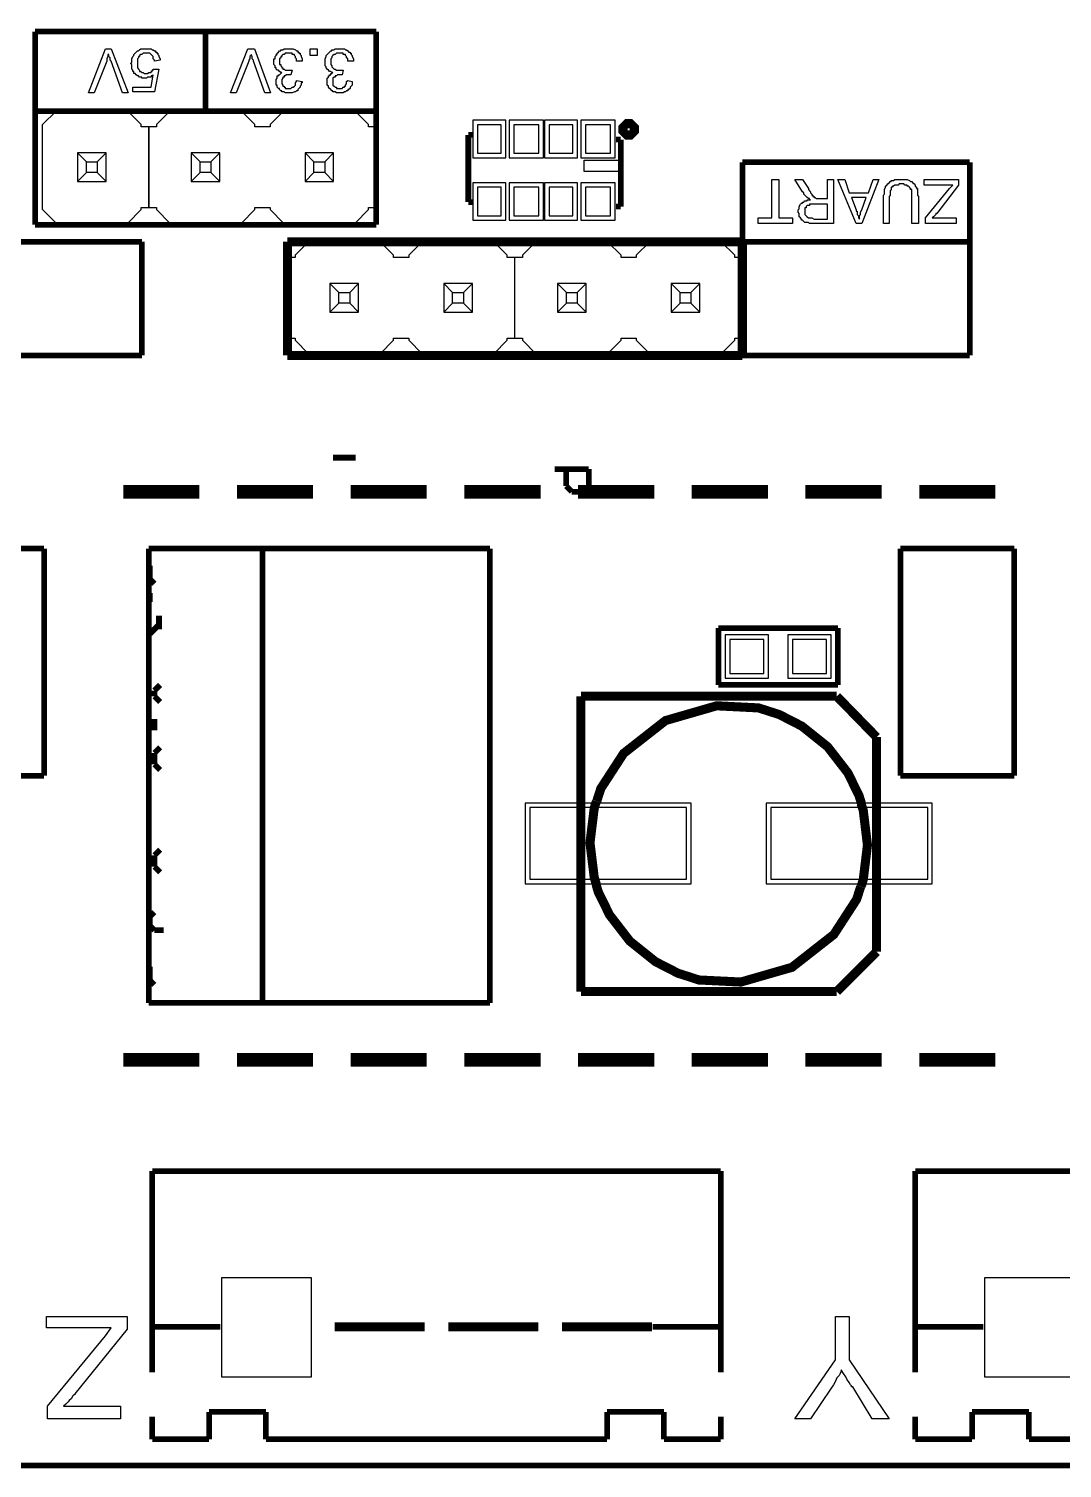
# Model space of a CAD drawing. Extents: x -110 to 1, y -84 to 0.
# Drawn here: x -66.32 to -43.24, y -83.92 to -51.76 of the extents above; entities that cross this region are included whole.
import ezdxf

# ---------------------------------------------------------------- set-up
doc = ezdxf.new("R2010")
doc.units = 0
doc.header["$MEASUREMENT"] = 0

msp = doc.modelspace()

# ---------------------------------------------------------------- linework, layer by layer
at = {"color": 7, "linetype": 'Continuous', "lineweight": 25}
for p, q in [((-65.709, -53.598), (-66.009, -53.898)), ((-64.109, -53.598), (-65.709, -53.598)), ((-63.809, -53.898), (-64.109, -53.598)), ((-63.169, -53.598), (-63.469, -53.898)), ((-61.569, -53.598), (-63.169, -53.598)), ((-61.269, -53.898), (-61.569, -53.598)), ((-60.629, -53.598), (-60.929, -53.898)), ((-59.029, -53.598), (-60.629, -53.598)), ((-58.729, -53.898), (-59.029, -53.598)), ((-63.809, -53.948), (-63.809, -53.898)), ((-63.639, -53.948), (-63.809, -53.948)), ((-63.469, -53.948), (-63.639, -53.948)), ((-63.639, -53.948), (-63.639, -55.748)), ((-63.639, -55.748), (-63.639, -53.948)), ((-63.469, -53.898), (-63.469, -53.948)), ((-61.269, -53.948), (-61.269, -53.898)), ((-60.929, -53.948), (-61.269, -53.948)), ((-60.929, -53.898), (-60.929, -53.948)), ((-58.729, -53.948), (-58.729, -53.898)), ((-58.559, -53.948), (-58.729, -53.948)), ((-58.559, -55.748), (-58.559, -53.948)), ((-65.029, -54.728), (-65.229, -54.528)), ((-64.589, -54.528), (-65.229, -54.528)), ((-65.229, -54.528), (-65.229, -55.168)), ((-64.789, -54.728), (-64.589, -54.528)), ((-64.589, -55.168), (-64.589, -54.528)), ((-62.489, -54.728), (-62.689, -54.528)), ((-62.049, -54.528), (-62.689, -54.528)), ((-62.689, -54.528), (-62.689, -55.168)), ((-62.249, -54.728), (-62.049, -54.528)), ((-62.049, -55.168), (-62.049, -54.528)), ((-59.949, -54.728), (-60.149, -54.528)), ((-59.509, -54.528), (-60.149, -54.528)), ((-60.149, -54.528), (-60.149, -55.168)), ((-59.709, -54.728), (-59.509, -54.528)), ((-59.509, -55.168), (-59.509, -54.528)), ((-65.029, -54.968), (-65.229, -55.168)), ((-65.029, -54.728), (-64.789, -54.728)), ((-65.029, -54.968), (-65.029, -54.728)), ((-64.789, -54.968), (-65.029, -54.968)), ((-64.789, -54.728), (-64.789, -54.968)), ((-64.789, -54.968), (-64.589, -55.168)), ((-62.489, -54.968), (-62.689, -55.168)), ((-62.489, -54.728), (-62.249, -54.728)), ((-62.489, -54.968), (-62.489, -54.728)), ((-62.249, -54.968), (-62.489, -54.968)), ((-62.249, -54.728), (-62.249, -54.968)), ((-62.249, -54.968), (-62.049, -55.168)), ((-59.949, -54.968), (-60.149, -55.168)), ((-59.949, -54.728), (-59.709, -54.728)), ((-59.949, -54.968), (-59.949, -54.728)), ((-59.709, -54.968), (-59.949, -54.968)), ((-59.709, -54.728), (-59.709, -54.968)), ((-59.709, -54.968), (-59.509, -55.168)), ((-65.229, -55.168), (-64.589, -55.168)), ((-62.689, -55.168), (-62.049, -55.168)), ((-60.149, -55.168), (-59.509, -55.168)), ((-66.009, -55.798), (-65.709, -56.098)), ((-64.109, -56.098), (-63.809, -55.798)), ((-63.809, -55.748), (-63.639, -55.748)), ((-63.809, -55.798), (-63.809, -55.748)), ((-63.639, -55.748), (-63.469, -55.748)), ((-63.469, -55.748), (-63.469, -55.798)), ((-63.469, -55.798), (-63.169, -56.098)), ((-61.569, -56.098), (-61.269, -55.798)), ((-61.269, -55.748), (-60.929, -55.748)), ((-61.269, -55.798), (-61.269, -55.748)), ((-60.929, -55.748), (-60.929, -55.798)), ((-60.929, -55.798), (-60.629, -56.098)), ((-59.029, -56.098), (-58.729, -55.798)), ((-58.729, -55.748), (-58.559, -55.748)), ((-58.729, -55.798), (-58.729, -55.748)), ((-65.709, -56.098), (-64.109, -56.098)), ((-63.169, -56.098), (-61.569, -56.098)), ((-60.629, -56.098), (-59.029, -56.098)), ((-60.071, -56.518), (-60.371, -56.818)), ((-58.471, -56.518), (-60.071, -56.518)), ((-58.171, -56.818), (-58.471, -56.518)), ((-57.531, -56.518), (-57.831, -56.818)), ((-55.931, -56.518), (-57.531, -56.518)), ((-55.631, -56.818), (-55.931, -56.518)), ((-54.991, -56.518), (-55.291, -56.818)), ((-53.391, -56.518), (-54.991, -56.518)), ((-53.091, -56.818), (-53.391, -56.518)), ((-52.451, -56.518), (-52.751, -56.818)), ((-50.851, -56.518), (-52.451, -56.518)), ((-50.551, -56.818), (-50.851, -56.518)), ((-60.371, -56.868), (-60.541, -56.868)), ((-60.541, -56.868), (-60.541, -58.668)), ((-60.541, -58.668), (-60.541, -56.868)), ((-60.371, -56.818), (-60.371, -56.868)), ((-58.171, -56.868), (-58.171, -56.818)), ((-57.831, -56.868), (-58.171, -56.868)), ((-57.831, -56.818), (-57.831, -56.868)), ((-55.631, -56.868), (-55.631, -56.818)), ((-55.461, -56.868), (-55.631, -56.868)), ((-55.461, -58.668), (-55.461, -56.868)), ((-55.291, -56.868), (-55.461, -56.868)), ((-55.291, -56.818), (-55.291, -56.868)), ((-53.091, -56.868), (-53.091, -56.818)), ((-52.751, -56.868), (-53.091, -56.868)), ((-52.751, -56.818), (-52.751, -56.868)), ((-50.551, -56.868), (-50.551, -56.818)), ((-50.381, -56.868), (-50.551, -56.868)), ((-50.381, -58.668), (-50.381, -56.868)), ((-59.391, -57.648), (-59.591, -57.448)), ((-58.951, -57.448), (-59.591, -57.448)), ((-59.591, -57.448), (-59.591, -58.088)), ((-59.151, -57.648), (-58.951, -57.448)), ((-58.951, -58.088), (-58.951, -57.448)), ((-56.851, -57.648), (-57.051, -57.448)), ((-56.411, -57.448), (-57.051, -57.448)), ((-57.051, -57.448), (-57.051, -58.088)), ((-56.611, -57.648), (-56.411, -57.448)), ((-56.411, -58.088), (-56.411, -57.448)), ((-54.311, -57.648), (-54.511, -57.448)), ((-53.871, -57.448), (-54.511, -57.448)), ((-54.511, -57.448), (-54.511, -58.088)), ((-54.071, -57.648), (-53.871, -57.448)), ((-53.871, -58.088), (-53.871, -57.448)), ((-51.771, -57.648), (-51.971, -57.448)), ((-51.331, -57.448), (-51.971, -57.448)), ((-51.971, -57.448), (-51.971, -58.088)), ((-51.531, -57.648), (-51.331, -57.448)), ((-51.331, -58.088), (-51.331, -57.448)), ((-59.391, -57.888), (-59.591, -58.088)), ((-59.391, -57.648), (-59.151, -57.648)), ((-59.391, -57.888), (-59.391, -57.648)), ((-59.151, -57.888), (-59.391, -57.888)), ((-59.151, -57.648), (-59.151, -57.888)), ((-59.151, -57.888), (-58.951, -58.088)), ((-56.851, -57.888), (-57.051, -58.088)), ((-56.851, -57.648), (-56.611, -57.648)), ((-56.851, -57.888), (-56.851, -57.648)), ((-56.611, -57.888), (-56.851, -57.888)), ((-56.611, -57.648), (-56.611, -57.888)), ((-56.611, -57.888), (-56.411, -58.088)), ((-54.311, -57.888), (-54.511, -58.088)), ((-54.311, -57.648), (-54.071, -57.648)), ((-54.311, -57.888), (-54.311, -57.648)), ((-54.071, -57.888), (-54.311, -57.888)), ((-54.071, -57.648), (-54.071, -57.888)), ((-54.071, -57.888), (-53.871, -58.088)), ((-51.771, -57.888), (-51.971, -58.088)), ((-51.771, -57.648), (-51.531, -57.648)), ((-51.771, -57.888), (-51.771, -57.648)), ((-51.531, -57.888), (-51.771, -57.888)), ((-51.531, -57.648), (-51.531, -57.888)), ((-51.531, -57.888), (-51.331, -58.088)), ((-59.591, -58.088), (-58.951, -58.088)), ((-57.051, -58.088), (-56.411, -58.088)), ((-54.511, -58.088), (-53.871, -58.088)), ((-51.971, -58.088), (-51.331, -58.088)), ((-60.541, -58.668), (-60.371, -58.668)), ((-60.371, -58.668), (-60.371, -58.718)), ((-60.371, -58.718), (-60.071, -59.018)), ((-58.471, -59.018), (-58.171, -58.718)), ((-58.171, -58.668), (-57.831, -58.668)), ((-58.171, -58.718), (-58.171, -58.668)), ((-57.831, -58.668), (-57.831, -58.718)), ((-57.831, -58.718), (-57.531, -59.018)), ((-55.931, -59.018), (-55.631, -58.718)), ((-55.631, -58.668), (-55.461, -58.668)), ((-55.631, -58.718), (-55.631, -58.668)), ((-55.461, -58.668), (-55.291, -58.668)), ((-55.291, -58.668), (-55.291, -58.718)), ((-55.291, -58.718), (-54.991, -59.018)), ((-53.391, -59.018), (-53.091, -58.718)), ((-53.091, -58.668), (-52.751, -58.668)), ((-53.091, -58.718), (-53.091, -58.668)), ((-52.751, -58.668), (-52.751, -58.718)), ((-52.751, -58.718), (-52.451, -59.018)), ((-50.851, -59.018), (-50.551, -58.718)), ((-50.551, -58.668), (-50.381, -58.668)), ((-50.551, -58.718), (-50.551, -58.668)), ((-60.071, -59.018), (-58.471, -59.018)), ((-57.531, -59.018), (-55.931, -59.018)), ((-54.991, -59.018), (-53.391, -59.018)), ((-52.451, -59.018), (-50.851, -59.018))]:
    msp.add_line(p, q, dxfattribs=at)
msp.add_line((-66.009, -55.798), (-66.009, -53.898))
at = {"color": 0}
for points, const_width in [([(-66.178, -51.822), (-66.178, -53.598)], 0.127), ([(-58.559, -51.822), (-66.178, -51.822)], 0.127), ([(-62.369, -51.822), (-62.369, -53.598)], 0.127), ([(-58.559, -51.822), (-58.559, -53.598)], 0.127), ([(-66.178, -53.598), (-66.178, -56.137)], 0.127), ([(-58.559, -53.598), (-66.178, -53.598)], 0.127), ([(-58.559, -53.598), (-58.559, -56.137)], 0.127), ([(-56.4, -54.131), (-56.501, -54.131)], 0.127), ([(-56.501, -54.131), (-56.501, -55.63)], 0.127), ([(-53.098, -54.233), (-53.2, -54.233)], 0.127), ([(-53.098, -54.233), (-53.098, -55.731)], 0.127), ([(-50.381, -54.741), (-50.381, -56.518)], 0.127), ([(-45.301, -54.741), (-50.381, -54.741)], 0.127), ([(-45.301, -54.741), (-45.301, -56.518)], 0.127), ([(-56.4, -55.63), (-56.501, -55.63)], 0.127), ([(-53.098, -55.731), (-53.2, -55.731)], 0.127), ([(-58.559, -56.137), (-66.178, -56.137)], 0.127), ([(-63.791, -56.518), (-68.871, -56.518)], 0.127), ([(-63.791, -56.518), (-63.791, -59.056)], 0.127), ([(-60.54, -56.518), (-60.54, -59.056)], 0.203), ([(-50.381, -56.518), (-60.54, -56.518)], 0.203), ([(-50.381, -56.518), (-50.381, -59.056)], 0.203), ([(-50.381, -56.518), (-50.381, -59.056)], 0.127), ([(-45.301, -56.518), (-50.381, -56.518)], 0.127), ([(-45.301, -56.518), (-45.301, -59.056)], 0.127), ([(-63.791, -59.056), (-68.871, -59.056)], 0.127), ([(-50.381, -59.056), (-60.54, -59.056)], 0.203), ([(-45.301, -59.056), (-50.381, -59.056)], 0.127), ([(-63.359, -61.95), (-63.359, -62.255)], 1.702), ([(-60.819, -61.95), (-60.819, -62.255)], 1.702), ([(-58.28, -61.95), (-58.28, -62.255)], 1.702), ([(-55.74, -61.95), (-55.74, -62.255)], 1.702), ([(-53.2, -61.95), (-53.2, -62.255)], 1.702), ([(-50.66, -61.95), (-50.66, -62.255)], 1.702), ([(-48.12, -61.95), (-48.12, -62.255)], 1.702), ([(-45.58, -61.95), (-45.58, -62.255)], 1.702), ([(-59.524, -61.341), (-59.016, -61.341)], 0.127), ([(-54.571, -61.595), (-53.81, -61.595)], 0.127), ([(-54.317, -61.975), (-54.317, -61.595)], 0.127), ([(-53.81, -61.595), (-53.81, -61.975)], 0.127), ([(-54.19, -62.102), (-54.317, -61.975)], 0.127), ([(-53.936, -62.102), (-54.19, -62.102)], 0.127), ([(-53.81, -61.975), (-53.936, -62.102)], 0.127), ([(-65.975, -63.371), (-68.515, -63.371)], 0.127), ([(-65.975, -63.371), (-65.975, -68.448)], 0.127), ([(-63.639, -63.371), (-63.639, -73.525)], 0.127), ([(-61.098, -63.371), (-63.639, -63.371)], 0.127), ([(-61.098, -63.371), (-61.098, -73.525)], 0.127), ([(-61.098, -63.371), (-61.098, -73.525)], 0.127), ([(-56.019, -63.371), (-61.098, -63.371)], 0.127), ([(-56.019, -63.371), (-56.019, -73.525)], 0.127), ([(-46.85, -63.371), (-46.85, -68.448)], 0.127), ([(-44.31, -63.371), (-46.85, -63.371)], 0.127), ([(-44.31, -63.371), (-44.31, -68.448)], 0.127), ([(-63.613, -63.752), (-63.613, -64.057)], 0.127), ([(-63.613, -64.057), (-63.512, -64.158)], 0.127), ([(-63.613, -64.463), (-63.613, -64.362)], 0.127), ([(-63.613, -64.362), (-63.613, -64.564)], 0.127), ([(-63.41, -65.174), (-63.41, -64.869)], 0.127), ([(-63.41, -65.072), (-63.613, -65.275)], 0.127), ([(-50.914, -65.148), (-50.914, -66.418)], 0.127), ([(-48.247, -65.148), (-50.914, -65.148)], 0.127), ([(-48.247, -65.148), (-48.247, -66.418)], 0.127), ([(-63.512, -66.545), (-63.385, -66.418)], 0.127), ([(-63.512, -66.672), (-63.512, -66.545)], 0.127), ([(-53.987, -66.672), (-53.987, -68.88)], 0.203), ([(-48.273, -66.672), (-53.987, -66.672)], 0.203), ([(-48.247, -66.418), (-50.914, -66.418)], 0.127), ([(-48.273, -66.672), (-47.383, -67.585)], 0.203), ([(-63.385, -66.798), (-63.512, -66.672)], 0.127), ([(-53.634, -69.019), (-53.542, -68.733), (-53.032, -67.948), (-52.097, -67.215), (-50.955, -66.885), (-50.02, -66.932), (-49.733, -67.024), (-49.556, -67.081), (-49.053, -67.339), (-48.476, -67.801), (-48.024, -68.385), (-47.775, -68.892), (-47.721, -69.069)], 0.203), ([(-63.512, -67.179), (-63.512, -67.433)], 0.127), ([(-63.512, -67.433), (-63.512, -67.306)], 0.127), ([(-47.383, -67.585), (-47.383, -68.88)], 0.203), ([(-63.512, -67.94), (-63.385, -67.813)], 0.127), ([(-63.512, -68.194), (-63.512, -67.94)], 0.127), ([(-63.385, -68.321), (-63.512, -68.194)], 0.127), ([(-65.975, -68.448), (-68.515, -68.448)], 0.127), ([(-44.31, -68.448), (-46.85, -68.448)], 0.127), ([(-63.639, -68.575), (-63.639, -69.083)], 0.127), ([(-53.987, -68.88), (-53.987, -71.088)], 0.203), ([(-47.383, -68.88), (-47.383, -71.088)], 0.203), ([(-53.642, -70.873), (-53.689, -70.722), (-53.784, -69.946), (-53.689, -69.171), (-53.642, -69.019)], 0.203), ([(-47.729, -69.07), (-47.681, -69.221), (-47.587, -69.997), (-47.681, -70.773), (-47.729, -70.923)], 0.203), ([(-63.512, -70.225), (-63.385, -70.098)], 0.127), ([(-63.512, -70.479), (-63.512, -70.225)], 0.127), ([(-63.385, -70.606), (-63.512, -70.479)], 0.127), ([(-53.987, -71.088), (-53.987, -73.271)], 0.203), ([(-47.737, -70.923), (-47.829, -71.21), (-48.339, -71.996), (-49.273, -72.728), (-50.414, -73.057), (-51.35, -73.011), (-51.637, -72.918), (-51.814, -72.862), (-52.318, -72.604), (-52.894, -72.143), (-53.346, -71.558), (-53.596, -71.051), (-53.65, -70.873)], 0.203), ([(-47.383, -71.088), (-47.383, -72.382)], 0.203), ([(-63.512, -71.495), (-63.613, -71.596)], 0.127), ([(-63.613, -71.596), (-63.613, -71.799)], 0.127), ([(-63.613, -71.799), (-63.512, -71.901)], 0.127), ([(-63.512, -71.901), (-63.308, -71.901)], 0.127), ([(-47.383, -72.382), (-48.273, -73.271)], 0.203), ([(-63.613, -72.713), (-63.613, -73.017)], 0.127), ([(-63.613, -73.017), (-63.512, -73.119)], 0.127), ([(-48.273, -73.271), (-53.987, -73.271)], 0.203), ([(-61.098, -73.525), (-63.639, -73.525)], 0.127), ([(-56.019, -73.525), (-61.098, -73.525)], 0.127), ([(-63.359, -74.642), (-63.359, -74.946)], 1.702), ([(-60.819, -74.642), (-60.819, -74.946)], 1.702), ([(-58.28, -74.642), (-58.28, -74.946)], 1.702), ([(-55.74, -74.642), (-55.74, -74.946)], 1.702), ([(-53.2, -74.642), (-53.2, -74.946)], 1.702), ([(-50.66, -74.642), (-50.66, -74.946)], 1.702), ([(-48.12, -74.642), (-48.12, -74.946)], 1.702), ([(-45.58, -74.642), (-45.58, -74.946)], 1.702), ([(-63.562, -77.282), (-63.562, -81.775)], 0.127), ([(-50.863, -77.282), (-63.562, -77.282)], 0.127), ([(-50.863, -77.282), (-50.863, -81.775)], 0.127), ([(-46.52, -77.282), (-46.52, -81.775)], 0.127), ([(-33.821, -77.282), (-46.52, -77.282)], 0.127), ([(-58.483, -80.658), (-58.483, -80.861)], 2.006), ([(-55.943, -80.658), (-55.943, -80.861)], 2.006), ([(-53.403, -80.658), (-53.403, -80.861)], 2.006), ([(-62.038, -80.759), (-63.562, -80.759)], 0.127), ([(-50.863, -80.759), (-52.387, -80.759)], 0.127), ([(-44.996, -80.759), (-46.52, -80.759)], 0.127), ([(-61.023, -82.663), (-62.292, -82.663)], 0.127), ([(-62.292, -82.663), (-62.292, -83.272)], 0.127), ([(-61.023, -82.663), (-61.023, -83.272)], 0.127), ([(-53.403, -82.663), (-53.403, -83.272)], 0.127), ([(-52.133, -82.663), (-53.403, -82.663)], 0.127), ([(-52.133, -82.663), (-52.133, -83.272)], 0.127), ([(-45.25, -82.663), (-45.25, -83.272)], 0.127), ([(-43.981, -82.663), (-45.25, -82.663)], 0.127), ([(-43.981, -82.663), (-43.981, -83.272)], 0.127), ([(-63.562, -82.765), (-63.562, -83.272)], 0.127), ([(-50.863, -82.765), (-50.863, -83.272)], 0.127), ([(-46.52, -82.765), (-46.52, -83.272)], 0.127), ([(-62.292, -83.272), (-63.562, -83.272)], 0.127), ([(-53.403, -83.272), (-61.023, -83.272)], 0.127), ([(-50.863, -83.272), (-52.133, -83.272)], 0.127), ([(-45.25, -83.272), (-46.52, -83.272)], 0.127), ([(-36.361, -83.272), (-43.981, -83.272)], 0.127), ([(-0.752, -83.856), (-108.213, -83.856)], 0.127)]:
    msp.add_lwpolyline(points, dxfattribs=dict(at, const_width=const_width))
for points in [[(-64.477, -52.203), (-64.096, -53.192), (-64.223, -53.192), (-64.477, -52.482), (-64.477, -52.482), (-64.477, -52.482), (-64.477, -52.482), (-64.502, -52.456), (-64.502, -52.456), (-64.502, -52.431), (-64.502, -52.406), (-64.527, -52.38), (-64.527, -52.33), (-64.527, -52.33), (-64.527, -52.33), (-64.553, -52.33), (-64.553, -52.33), (-64.553, -52.355), (-64.553, -52.38), (-64.553, -52.38), (-64.578, -52.431), (-64.578, -52.456), (-64.578, -52.482), (-64.858, -53.192), (-64.985, -53.192), (-64.604, -52.203), (-64.477, -52.203)], [(-63.385, -52.456), (-63.512, -52.482), (-63.512, -52.482), (-63.512, -52.482), (-63.512, -52.456), (-63.512, -52.456), (-63.512, -52.456), (-63.537, -52.431), (-63.537, -52.406), (-63.537, -52.38), (-63.562, -52.355), (-63.588, -52.33), (-63.588, -52.33), (-63.588, -52.33), (-63.588, -52.33), (-63.613, -52.304), (-63.639, -52.304), (-63.639, -52.304), (-63.664, -52.304), (-63.689, -52.304), (-63.689, -52.304), (-63.714, -52.304), (-63.714, -52.304), (-63.714, -52.304), (-63.74, -52.304), (-63.74, -52.304), (-63.766, -52.304), (-63.791, -52.33), (-63.816, -52.33), (-63.842, -52.355), (-63.842, -52.355), (-63.842, -52.355), (-63.842, -52.355), (-63.842, -52.38), (-63.867, -52.38), (-63.867, -52.406), (-63.893, -52.431), (-63.893, -52.456), (-63.893, -52.482), (-63.893, -52.533), (-63.893, -52.533), (-63.893, -52.533), (-63.893, -52.533), (-63.893, -52.558), (-63.893, -52.558), (-63.893, -52.558), (-63.893, -52.584), (-63.893, -52.609), (-63.893, -52.634), (-63.867, -52.659), (-63.842, -52.685), (-63.842, -52.685), (-63.842, -52.71), (-63.816, -52.71), (-63.816, -52.71), (-63.791, -52.736), (-63.766, -52.736), (-63.74, -52.761), (-63.689, -52.761), (-63.689, -52.761), (-63.689, -52.761), (-63.664, -52.761), (-63.664, -52.761), (-63.639, -52.736), (-63.639, -52.736), (-63.613, -52.736), (-63.588, -52.736), (-63.588, -52.71), (-63.588, -52.71), (-63.562, -52.71), (-63.562, -52.71), (-63.562, -52.685), (-63.537, -52.685), (-63.537, -52.659), (-63.512, -52.659), (-63.41, -52.659), (-63.512, -53.167), (-63.994, -53.167), (-63.994, -53.065), (-63.588, -53.065), (-63.537, -52.786), (-63.537, -52.786), (-63.537, -52.786), (-63.562, -52.812), (-63.562, -52.812), (-63.562, -52.812), (-63.588, -52.812), (-63.588, -52.837), (-63.639, -52.837), (-63.664, -52.837), (-63.689, -52.863), (-63.74, -52.863), (-63.74, -52.863), (-63.74, -52.863), (-63.74, -52.863), (-63.74, -52.863), (-63.766, -52.863), (-63.766, -52.863), (-63.791, -52.863), (-63.791, -52.837), (-63.842, -52.837), (-63.842, -52.837), (-63.867, -52.812), (-63.893, -52.812), (-63.918, -52.786), (-63.918, -52.786), (-63.943, -52.761), (-63.943, -52.761), (-63.943, -52.761), (-63.943, -52.761), (-63.969, -52.761), (-63.969, -52.736), (-63.969, -52.736), (-63.969, -52.71), (-63.994, -52.71), (-63.994, -52.685), (-63.994, -52.685), (-64.02, -52.659), (-64.02, -52.634), (-64.02, -52.609), (-64.02, -52.584), (-64.02, -52.558), (-64.045, -52.533), (-64.045, -52.533), (-64.045, -52.533), (-64.045, -52.533), (-64.02, -52.507), (-64.02, -52.507), (-64.02, -52.482), (-64.02, -52.482), (-64.02, -52.456), (-64.02, -52.431), (-63.994, -52.38), (-63.994, -52.38), (-63.969, -52.355), (-63.969, -52.33), (-63.943, -52.304), (-63.943, -52.304), (-63.943, -52.304), (-63.943, -52.304), (-63.943, -52.304), (-63.918, -52.279), (-63.918, -52.279), (-63.893, -52.253), (-63.893, -52.253), (-63.867, -52.253), (-63.842, -52.228), (-63.842, -52.228), (-63.816, -52.203), (-63.791, -52.203), (-63.766, -52.203), (-63.74, -52.203), (-63.689, -52.203), (-63.689, -52.203), (-63.689, -52.203), (-63.689, -52.203), (-63.664, -52.203), (-63.664, -52.203), (-63.664, -52.203), (-63.639, -52.203), (-63.613, -52.203), (-63.588, -52.203), (-63.562, -52.228), (-63.537, -52.228), (-63.512, -52.253), (-63.486, -52.253), (-63.486, -52.279), (-63.486, -52.279), (-63.486, -52.279), (-63.486, -52.279), (-63.461, -52.279), (-63.461, -52.279), (-63.461, -52.304), (-63.435, -52.304), (-63.435, -52.33), (-63.41, -52.355), (-63.41, -52.38), (-63.385, -52.431), (-63.385, -52.456), (-63.385, -52.456)], [(-61.277, -52.203), (-60.921, -53.192), (-61.048, -53.192), (-61.302, -52.482), (-61.302, -52.482), (-61.302, -52.482), (-61.302, -52.482), (-61.302, -52.456), (-61.302, -52.456), (-61.327, -52.431), (-61.327, -52.406), (-61.327, -52.38), (-61.352, -52.33), (-61.352, -52.33), (-61.352, -52.33), (-61.352, -52.33), (-61.352, -52.33), (-61.352, -52.355), (-61.378, -52.38), (-61.378, -52.38), (-61.378, -52.431), (-61.403, -52.456), (-61.403, -52.482), (-61.683, -53.192), (-61.81, -53.192), (-61.429, -52.203), (-61.277, -52.203)], [(-60.21, -52.482), (-60.337, -52.482), (-60.337, -52.482), (-60.337, -52.482), (-60.337, -52.482), (-60.337, -52.482), (-60.337, -52.456), (-60.337, -52.431), (-60.362, -52.406), (-60.362, -52.38), (-60.387, -52.355), (-60.387, -52.33), (-60.387, -52.33), (-60.413, -52.33), (-60.413, -52.33), (-60.438, -52.33), (-60.438, -52.304), (-60.464, -52.304), (-60.489, -52.304), (-60.514, -52.304), (-60.514, -52.304), (-60.514, -52.304), (-60.514, -52.304), (-60.54, -52.304), (-60.54, -52.304), (-60.565, -52.304), (-60.591, -52.304), (-60.616, -52.33), (-60.641, -52.33), (-60.667, -52.355), (-60.667, -52.355), (-60.667, -52.355), (-60.667, -52.38), (-60.692, -52.38), (-60.692, -52.406), (-60.718, -52.431), (-60.718, -52.456), (-60.718, -52.507), (-60.718, -52.507), (-60.718, -52.507), (-60.718, -52.507), (-60.718, -52.507), (-60.718, -52.533), (-60.718, -52.558), (-60.692, -52.558), (-60.692, -52.584), (-60.667, -52.609), (-60.667, -52.634), (-60.667, -52.634), (-60.641, -52.634), (-60.641, -52.659), (-60.616, -52.659), (-60.616, -52.659), (-60.591, -52.685), (-60.565, -52.685), (-60.514, -52.685), (-60.514, -52.685), (-60.514, -52.685), (-60.514, -52.685), (-60.489, -52.685), (-60.489, -52.685), (-60.464, -52.685), (-60.464, -52.685), (-60.438, -52.685), (-60.464, -52.786), (-60.464, -52.786), (-60.464, -52.786), (-60.464, -52.786), (-60.464, -52.786), (-60.464, -52.786), (-60.464, -52.786), (-60.489, -52.786), (-60.489, -52.786), (-60.489, -52.786), (-60.514, -52.786), (-60.54, -52.786), (-60.565, -52.786), (-60.591, -52.812), (-60.616, -52.812), (-60.616, -52.812), (-60.616, -52.837), (-60.616, -52.837), (-60.641, -52.837), (-60.641, -52.863), (-60.667, -52.888), (-60.667, -52.913), (-60.667, -52.939), (-60.667, -52.939), (-60.667, -52.939), (-60.667, -52.939), (-60.667, -52.964), (-60.667, -52.99), (-60.667, -52.99), (-60.641, -53.015), (-60.641, -53.04), (-60.616, -53.04), (-60.616, -53.04), (-60.616, -53.065), (-60.616, -53.065), (-60.591, -53.065), (-60.591, -53.091), (-60.565, -53.091), (-60.54, -53.091), (-60.514, -53.091), (-60.514, -53.091), (-60.514, -53.091), (-60.489, -53.091), (-60.489, -53.091), (-60.464, -53.091), (-60.464, -53.091), (-60.438, -53.065), (-60.413, -53.065), (-60.387, -53.04), (-60.387, -53.04), (-60.387, -53.04), (-60.387, -53.04), (-60.362, -53.015), (-60.362, -52.99), (-60.362, -52.964), (-60.337, -52.939), (-60.337, -52.913), (-60.21, -52.939), (-60.21, -52.939), (-60.21, -52.939), (-60.21, -52.939), (-60.21, -52.964), (-60.235, -52.964), (-60.235, -52.99), (-60.235, -53.015), (-60.26, -53.04), (-60.26, -53.065), (-60.286, -53.091), (-60.311, -53.117), (-60.311, -53.117), (-60.311, -53.117), (-60.311, -53.142), (-60.337, -53.142), (-60.337, -53.142), (-60.337, -53.142), (-60.362, -53.167), (-60.387, -53.167), (-60.438, -53.192), (-60.464, -53.192), (-60.489, -53.192), (-60.514, -53.192), (-60.514, -53.192), (-60.514, -53.192), (-60.514, -53.192), (-60.514, -53.192), (-60.54, -53.192), (-60.565, -53.192), (-60.591, -53.192), (-60.616, -53.167), (-60.641, -53.167), (-60.667, -53.167), (-60.667, -53.167), (-60.667, -53.167), (-60.667, -53.142), (-60.667, -53.142), (-60.692, -53.142), (-60.718, -53.117), (-60.718, -53.091), (-60.743, -53.091), (-60.769, -53.065), (-60.769, -53.065), (-60.769, -53.04), (-60.769, -53.04), (-60.769, -53.015), (-60.794, -53.015), (-60.794, -52.99), (-60.794, -52.964), (-60.794, -52.939), (-60.794, -52.939), (-60.794, -52.939), (-60.794, -52.913), (-60.794, -52.913), (-60.794, -52.888), (-60.769, -52.863), (-60.769, -52.837), (-60.769, -52.812), (-60.769, -52.812), (-60.743, -52.812), (-60.743, -52.812), (-60.743, -52.786), (-60.718, -52.786), (-60.692, -52.761), (-60.692, -52.761), (-60.667, -52.736), (-60.667, -52.736), (-60.667, -52.736), (-60.667, -52.736), (-60.667, -52.736), (-60.692, -52.736), (-60.718, -52.71), (-60.718, -52.71), (-60.743, -52.685), (-60.769, -52.685), (-60.794, -52.659), (-60.794, -52.659), (-60.794, -52.634), (-60.819, -52.634), (-60.819, -52.609), (-60.819, -52.584), (-60.845, -52.558), (-60.845, -52.533), (-60.845, -52.507), (-60.845, -52.507), (-60.845, -52.482), (-60.845, -52.482), (-60.845, -52.482), (-60.845, -52.456), (-60.845, -52.456), (-60.845, -52.431), (-60.819, -52.431), (-60.819, -52.38), (-60.819, -52.38), (-60.794, -52.355), (-60.794, -52.33), (-60.769, -52.33), (-60.769, -52.304), (-60.743, -52.279), (-60.743, -52.279), (-60.743, -52.279), (-60.743, -52.279), (-60.743, -52.279), (-60.718, -52.253), (-60.718, -52.253), (-60.692, -52.253), (-60.692, -52.228), (-60.667, -52.228), (-60.641, -52.228), (-60.641, -52.228), (-60.616, -52.203), (-60.591, -52.203), (-60.565, -52.203), (-60.54, -52.203), (-60.514, -52.203), (-60.514, -52.203), (-60.514, -52.203), (-60.514, -52.203), (-60.489, -52.203), (-60.489, -52.203), (-60.464, -52.203), (-60.464, -52.203), (-60.438, -52.203), (-60.413, -52.203), (-60.362, -52.228), (-60.362, -52.228), (-60.337, -52.253), (-60.311, -52.253), (-60.311, -52.279), (-60.311, -52.279), (-60.311, -52.279), (-60.286, -52.279), (-60.286, -52.279), (-60.286, -52.304), (-60.286, -52.304), (-60.26, -52.304), (-60.26, -52.33), (-60.235, -52.355), (-60.235, -52.38), (-60.21, -52.431), (-60.21, -52.456), (-60.21, -52.482)], [(-59.88, -52.203), (-59.88, -52.355), (-60.032, -52.355), (-60.032, -52.203), (-59.88, -52.203)], [(-59.067, -52.482), (-59.194, -52.482), (-59.194, -52.482), (-59.194, -52.482), (-59.194, -52.482), (-59.194, -52.482), (-59.194, -52.456), (-59.194, -52.431), (-59.219, -52.406), (-59.219, -52.38), (-59.245, -52.355), (-59.245, -52.33), (-59.27, -52.33), (-59.27, -52.33), (-59.27, -52.33), (-59.295, -52.33), (-59.295, -52.304), (-59.321, -52.304), (-59.347, -52.304), (-59.372, -52.304), (-59.372, -52.304), (-59.372, -52.304), (-59.397, -52.304), (-59.397, -52.304), (-59.397, -52.304), (-59.422, -52.304), (-59.448, -52.304), (-59.473, -52.33), (-59.499, -52.33), (-59.524, -52.355), (-59.524, -52.355), (-59.524, -52.355), (-59.549, -52.38), (-59.549, -52.38), (-59.549, -52.406), (-59.574, -52.431), (-59.574, -52.456), (-59.574, -52.507), (-59.574, -52.507), (-59.574, -52.507), (-59.574, -52.507), (-59.574, -52.507), (-59.574, -52.533), (-59.574, -52.558), (-59.574, -52.558), (-59.549, -52.584), (-59.549, -52.609), (-59.524, -52.634), (-59.524, -52.634), (-59.524, -52.634), (-59.499, -52.659), (-59.499, -52.659), (-59.473, -52.659), (-59.448, -52.685), (-59.422, -52.685), (-59.397, -52.685), (-59.397, -52.685), (-59.372, -52.685), (-59.372, -52.685), (-59.372, -52.685), (-59.347, -52.685), (-59.347, -52.685), (-59.321, -52.685), (-59.295, -52.685), (-59.321, -52.786), (-59.321, -52.786), (-59.321, -52.786), (-59.321, -52.786), (-59.347, -52.786), (-59.347, -52.786), (-59.347, -52.786), (-59.347, -52.786), (-59.347, -52.786), (-59.372, -52.786), (-59.372, -52.786), (-59.397, -52.786), (-59.422, -52.786), (-59.448, -52.812), (-59.473, -52.812), (-59.473, -52.812), (-59.473, -52.837), (-59.499, -52.837), (-59.499, -52.837), (-59.524, -52.863), (-59.524, -52.888), (-59.524, -52.913), (-59.524, -52.939), (-59.524, -52.939), (-59.524, -52.939), (-59.524, -52.939), (-59.524, -52.964), (-59.524, -52.99), (-59.524, -52.99), (-59.524, -53.015), (-59.499, -53.04), (-59.499, -53.04), (-59.499, -53.04), (-59.473, -53.065), (-59.473, -53.065), (-59.448, -53.065), (-59.448, -53.091), (-59.422, -53.091), (-59.397, -53.091), (-59.372, -53.091), (-59.372, -53.091), (-59.372, -53.091), (-59.372, -53.091), (-59.347, -53.091), (-59.347, -53.091), (-59.321, -53.091), (-59.295, -53.065), (-59.27, -53.065), (-59.27, -53.04), (-59.245, -53.04), (-59.245, -53.04), (-59.245, -53.04), (-59.245, -53.015), (-59.219, -52.99), (-59.219, -52.964), (-59.219, -52.939), (-59.194, -52.913), (-59.092, -52.939), (-59.092, -52.939), (-59.092, -52.939), (-59.092, -52.939), (-59.092, -52.964), (-59.092, -52.964), (-59.092, -52.99), (-59.092, -53.015), (-59.118, -53.04), (-59.143, -53.065), (-59.143, -53.091), (-59.168, -53.117), (-59.168, -53.117), (-59.194, -53.117), (-59.194, -53.142), (-59.194, -53.142), (-59.194, -53.142), (-59.219, -53.142), (-59.245, -53.167), (-59.27, -53.167), (-59.295, -53.192), (-59.321, -53.192), (-59.347, -53.192), (-59.372, -53.192), (-59.372, -53.192), (-59.372, -53.192), (-59.372, -53.192), (-59.397, -53.192), (-59.397, -53.192), (-59.422, -53.192), (-59.448, -53.192), (-59.473, -53.167), (-59.499, -53.167), (-59.524, -53.167), (-59.524, -53.167), (-59.524, -53.167), (-59.524, -53.142), (-59.549, -53.142), (-59.549, -53.142), (-59.574, -53.117), (-59.6, -53.091), (-59.6, -53.091), (-59.626, -53.065), (-59.626, -53.065), (-59.626, -53.04), (-59.626, -53.04), (-59.651, -53.015), (-59.651, -53.015), (-59.651, -52.99), (-59.651, -52.964), (-59.651, -52.939), (-59.651, -52.939), (-59.651, -52.939), (-59.651, -52.913), (-59.651, -52.913), (-59.651, -52.888), (-59.651, -52.863), (-59.626, -52.837), (-59.626, -52.812), (-59.626, -52.812), (-59.626, -52.812), (-59.6, -52.812), (-59.6, -52.786), (-59.574, -52.786), (-59.574, -52.761), (-59.549, -52.761), (-59.524, -52.736), (-59.524, -52.736), (-59.524, -52.736), (-59.524, -52.736), (-59.549, -52.736), (-59.549, -52.736), (-59.574, -52.71), (-59.6, -52.71), (-59.626, -52.685), (-59.626, -52.685), (-59.651, -52.659), (-59.651, -52.659), (-59.676, -52.634), (-59.676, -52.634), (-59.676, -52.609), (-59.702, -52.584), (-59.702, -52.558), (-59.702, -52.533), (-59.702, -52.507), (-59.702, -52.507), (-59.702, -52.482), (-59.702, -52.482), (-59.702, -52.482), (-59.702, -52.456), (-59.702, -52.456), (-59.702, -52.431), (-59.702, -52.431), (-59.676, -52.38), (-59.676, -52.38), (-59.676, -52.355), (-59.651, -52.33), (-59.651, -52.33), (-59.626, -52.304), (-59.6, -52.279), (-59.6, -52.279), (-59.6, -52.279), (-59.6, -52.279), (-59.6, -52.279), (-59.574, -52.253), (-59.574, -52.253), (-59.549, -52.253), (-59.549, -52.228), (-59.524, -52.228), (-59.524, -52.228), (-59.499, -52.228), (-59.473, -52.203), (-59.448, -52.203), (-59.422, -52.203), (-59.397, -52.203), (-59.372, -52.203), (-59.372, -52.203), (-59.372, -52.203), (-59.372, -52.203), (-59.347, -52.203), (-59.347, -52.203), (-59.321, -52.203), (-59.321, -52.203), (-59.295, -52.203), (-59.27, -52.203), (-59.245, -52.228), (-59.219, -52.228), (-59.194, -52.253), (-59.194, -52.253), (-59.168, -52.279), (-59.168, -52.279), (-59.168, -52.279), (-59.168, -52.279), (-59.143, -52.279), (-59.143, -52.304), (-59.143, -52.304), (-59.118, -52.304), (-59.118, -52.33), (-59.092, -52.355), (-59.092, -52.38), (-59.067, -52.431), (-59.067, -52.456), (-59.067, -52.482)], [(-56.4, -53.802), (-56.4, -54.639), (-55.663, -54.639), (-55.663, -53.802), (-56.4, -53.802)], [(-56.299, -53.903), (-56.299, -54.538), (-55.765, -54.538), (-55.765, -53.903), (-56.299, -53.903)], [(-55.587, -53.802), (-55.587, -54.639), (-54.825, -54.639), (-54.825, -53.802), (-55.587, -53.802)], [(-55.486, -53.903), (-55.486, -54.538), (-54.927, -54.538), (-54.927, -53.903), (-55.486, -53.903)], [(-54.8, -53.802), (-54.8, -54.639), (-54.063, -54.639), (-54.063, -53.802), (-54.8, -53.802)], [(-54.698, -53.903), (-54.698, -54.538), (-54.165, -54.538), (-54.165, -53.903), (-54.698, -53.903)], [(-53.987, -53.802), (-53.987, -54.639), (-53.225, -54.639), (-53.225, -53.802), (-53.987, -53.802)], [(-53.885, -53.903), (-53.885, -54.538), (-53.327, -54.538), (-53.327, -53.903), (-53.885, -53.903)], [(-53.124, -54.69), (-53.124, -54.944), (-53.911, -54.944), (-53.911, -54.69), (-53.124, -54.69)], [(-56.4, -55.198), (-56.4, -56.036), (-55.663, -56.036), (-55.663, -55.198), (-56.4, -55.198)], [(-56.299, -55.299), (-56.299, -55.934), (-55.765, -55.934), (-55.765, -55.299), (-56.299, -55.299)], [(-55.587, -55.198), (-55.587, -56.036), (-54.825, -56.036), (-54.825, -55.198), (-55.587, -55.198)], [(-55.486, -55.299), (-55.486, -55.934), (-54.927, -55.934), (-54.927, -55.299), (-55.486, -55.299)], [(-54.8, -55.198), (-54.8, -56.036), (-54.063, -56.036), (-54.063, -55.198), (-54.8, -55.198)], [(-54.698, -55.299), (-54.698, -55.934), (-54.165, -55.934), (-54.165, -55.299), (-54.698, -55.299)], [(-53.987, -55.198), (-53.987, -56.036), (-53.225, -56.036), (-53.225, -55.198), (-53.987, -55.198)], [(-53.885, -55.299), (-53.885, -55.934), (-53.327, -55.934), (-53.327, -55.299), (-53.885, -55.299)], [(-49.568, -55.122), (-49.568, -55.985), (-49.263, -55.985), (-49.263, -56.112), (-50.025, -56.112), (-50.025, -55.985), (-49.72, -55.985), (-49.72, -55.122), (-49.568, -55.122)], [(-48.349, -55.122), (-48.349, -56.112), (-48.78, -56.112), (-48.78, -56.112), (-48.78, -56.112), (-48.806, -56.112), (-48.806, -56.112), (-48.806, -56.112), (-48.831, -56.112), (-48.857, -56.112), (-48.882, -56.112), (-48.907, -56.086), (-48.959, -56.086), (-48.959, -56.086), (-48.984, -56.086), (-48.984, -56.086), (-48.984, -56.086), (-48.984, -56.086), (-49.009, -56.061), (-49.009, -56.061), (-49.034, -56.036), (-49.06, -56.036), (-49.06, -56.01), (-49.085, -55.985), (-49.085, -55.985), (-49.085, -55.985), (-49.085, -55.985), (-49.111, -55.959), (-49.111, -55.934), (-49.111, -55.909), (-49.111, -55.883), (-49.136, -55.858), (-49.136, -55.832), (-49.136, -55.832), (-49.136, -55.832), (-49.136, -55.832), (-49.136, -55.832), (-49.136, -55.807), (-49.136, -55.807), (-49.111, -55.782), (-49.111, -55.757), (-49.111, -55.731), (-49.085, -55.68), (-49.085, -55.68), (-49.06, -55.655), (-49.06, -55.655), (-49.06, -55.655), (-49.06, -55.655), (-49.06, -55.655), (-49.034, -55.655), (-49.034, -55.63), (-49.034, -55.63), (-49.009, -55.63), (-49.009, -55.63), (-48.984, -55.604), (-48.959, -55.604), (-48.933, -55.604), (-48.933, -55.579), (-48.907, -55.579), (-48.882, -55.579), (-48.857, -55.579), (-48.857, -55.579), (-48.857, -55.579), (-48.882, -55.579), (-48.882, -55.553), (-48.907, -55.553), (-48.933, -55.528), (-48.933, -55.528), (-48.933, -55.528), (-48.933, -55.528), (-48.959, -55.503), (-48.959, -55.503), (-48.984, -55.477), (-49.009, -55.452), (-49.009, -55.426), (-49.034, -55.401), (-49.212, -55.122), (-49.034, -55.122), (-48.907, -55.325), (-48.907, -55.325), (-48.907, -55.325), (-48.907, -55.35), (-48.907, -55.35), (-48.907, -55.35), (-48.882, -55.376), (-48.857, -55.401), (-48.857, -55.426), (-48.831, -55.452), (-48.831, -55.477), (-48.831, -55.477), (-48.806, -55.477), (-48.806, -55.477), (-48.806, -55.503), (-48.78, -55.503), (-48.78, -55.528), (-48.755, -55.528), (-48.755, -55.528), (-48.755, -55.528), (-48.755, -55.528), (-48.73, -55.553), (-48.73, -55.553), (-48.705, -55.553), (-48.705, -55.553), (-48.705, -55.553), (-48.679, -55.553), (-48.679, -55.553), (-48.679, -55.553), (-48.653, -55.553), (-48.653, -55.553), (-48.628, -55.553), (-48.476, -55.553), (-48.476, -55.122), (-48.349, -55.122)], [(-47.333, -55.122), (-47.714, -56.112), (-47.841, -56.112), (-48.247, -55.122), (-48.094, -55.122), (-47.993, -55.426), (-47.561, -55.426), (-47.46, -55.122), (-47.333, -55.122)], [(-47.104, -56.112), (-47.231, -56.112), (-47.231, -55.553), (-47.231, -55.553), (-47.231, -55.528), (-47.231, -55.528), (-47.231, -55.528), (-47.231, -55.503), (-47.231, -55.503), (-47.231, -55.477), (-47.206, -55.452), (-47.206, -55.426), (-47.206, -55.376), (-47.206, -55.35), (-47.181, -55.299), (-47.181, -55.299), (-47.181, -55.299), (-47.181, -55.299), (-47.181, -55.299), (-47.181, -55.274), (-47.155, -55.249), (-47.155, -55.249), (-47.129, -55.223), (-47.104, -55.198), (-47.079, -55.172), (-47.079, -55.172), (-47.054, -55.172), (-47.054, -55.172), (-47.054, -55.147), (-47.054, -55.147), (-47.028, -55.147), (-47.028, -55.147), (-47.003, -55.147), (-47.003, -55.147), (-46.977, -55.122), (-46.952, -55.122), (-46.927, -55.122), (-46.901, -55.122), (-46.85, -55.122), (-46.85, -55.122), (-46.825, -55.122), (-46.825, -55.122), (-46.825, -55.122), (-46.799, -55.122), (-46.799, -55.122), (-46.774, -55.122), (-46.774, -55.122), (-46.723, -55.122), (-46.698, -55.122), (-46.647, -55.147), (-46.622, -55.172), (-46.622, -55.172), (-46.622, -55.172), (-46.622, -55.172), (-46.596, -55.172), (-46.596, -55.172), (-46.571, -55.198), (-46.545, -55.223), (-46.52, -55.249), (-46.52, -55.274), (-46.495, -55.299), (-46.495, -55.299), (-46.495, -55.299), (-46.495, -55.299), (-46.495, -55.325), (-46.495, -55.325), (-46.47, -55.325), (-46.47, -55.35), (-46.47, -55.35), (-46.47, -55.376), (-46.47, -55.401), (-46.47, -55.426), (-46.47, -55.426), (-46.47, -55.452), (-46.47, -55.477), (-46.444, -55.503), (-46.444, -55.553), (-46.444, -56.112), (-46.596, -56.112), (-46.596, -55.553), (-46.596, -55.553), (-46.596, -55.528), (-46.596, -55.528), (-46.596, -55.528), (-46.596, -55.503), (-46.596, -55.503), (-46.596, -55.477), (-46.596, -55.452), (-46.596, -55.401), (-46.596, -55.376), (-46.596, -55.376), (-46.596, -55.35), (-46.622, -55.35), (-46.622, -55.35), (-46.622, -55.325), (-46.622, -55.325), (-46.647, -55.299), (-46.647, -55.299), (-46.672, -55.274), (-46.698, -55.274), (-46.698, -55.249), (-46.698, -55.249), (-46.723, -55.249), (-46.723, -55.249), (-46.749, -55.249), (-46.774, -55.223), (-46.799, -55.223), (-46.825, -55.223), (-46.825, -55.223), (-46.825, -55.223), (-46.85, -55.223), (-46.85, -55.223), (-46.876, -55.223), (-46.876, -55.223), (-46.901, -55.249), (-46.952, -55.249), (-46.977, -55.249), (-47.003, -55.274), (-47.028, -55.274), (-47.028, -55.299), (-47.028, -55.299), (-47.028, -55.299), (-47.028, -55.299), (-47.054, -55.299), (-47.054, -55.325), (-47.054, -55.325), (-47.054, -55.325), (-47.054, -55.35), (-47.079, -55.376), (-47.079, -55.376), (-47.079, -55.401), (-47.079, -55.426), (-47.079, -55.452), (-47.079, -55.477), (-47.104, -55.503), (-47.104, -55.553), (-47.104, -56.112)], [(-45.555, -55.122), (-45.555, -55.249), (-46.038, -55.883), (-46.038, -55.883), (-46.038, -55.883), (-46.063, -55.883), (-46.063, -55.909), (-46.063, -55.909), (-46.088, -55.934), (-46.114, -55.959), (-46.139, -55.985), (-46.139, -55.985), (-45.606, -55.985), (-45.606, -56.112), (-46.291, -56.112), (-46.291, -55.985), (-45.758, -55.325), (-45.682, -55.249), (-46.317, -55.249), (-46.317, -55.122), (-45.555, -55.122)], [(-47.612, -55.528), (-47.942, -55.528), (-47.841, -55.807), (-47.841, -55.807), (-47.841, -55.807), (-47.841, -55.807), (-47.841, -55.832), (-47.841, -55.832), (-47.815, -55.832), (-47.815, -55.883), (-47.815, -55.909), (-47.79, -55.934), (-47.79, -55.985), (-47.765, -56.01), (-47.765, -56.01), (-47.765, -56.01), (-47.765, -55.985), (-47.765, -55.985), (-47.765, -55.985), (-47.765, -55.959), (-47.765, -55.934), (-47.739, -55.909), (-47.739, -55.883), (-47.739, -55.858), (-47.714, -55.807), (-47.612, -55.528)], [(-48.476, -55.68), (-48.755, -55.68), (-48.755, -55.68), (-48.755, -55.68), (-48.755, -55.68), (-48.78, -55.68), (-48.78, -55.68), (-48.806, -55.68), (-48.831, -55.68), (-48.857, -55.68), (-48.882, -55.68), (-48.882, -55.706), (-48.907, -55.706), (-48.907, -55.706), (-48.907, -55.706), (-48.933, -55.706), (-48.933, -55.706), (-48.959, -55.731), (-48.959, -55.731), (-48.959, -55.757), (-48.959, -55.757), (-48.984, -55.757), (-48.984, -55.757), (-48.984, -55.782), (-48.984, -55.782), (-48.984, -55.807), (-48.984, -55.832), (-48.984, -55.832), (-48.984, -55.832), (-48.984, -55.832), (-48.984, -55.858), (-48.984, -55.858), (-48.984, -55.883), (-48.984, -55.909), (-48.984, -55.909), (-48.959, -55.934), (-48.933, -55.959), (-48.933, -55.959), (-48.933, -55.959), (-48.933, -55.959), (-48.907, -55.985), (-48.882, -55.985), (-48.857, -55.985), (-48.831, -55.985), (-48.78, -56.01), (-48.476, -56.01), (-48.476, -55.68)], [(-49.797, -66.265), (-49.797, -65.301), (-50.762, -65.301), (-50.762, -66.265), (-49.797, -66.265)], [(-49.898, -66.164), (-49.898, -65.402), (-50.66, -65.402), (-50.66, -66.164), (-49.898, -66.164)], [(-48.4, -66.265), (-48.4, -65.301), (-49.365, -65.301), (-49.365, -66.265), (-48.4, -66.265)], [(-48.501, -66.164), (-48.501, -65.402), (-49.263, -65.402), (-49.263, -66.164), (-48.501, -66.164)], [(-55.232, -69.058), (-55.232, -70.86), (-51.523, -70.86), (-51.523, -69.058), (-55.232, -69.058)], [(-49.847, -69.058), (-49.847, -70.86), (-46.139, -70.86), (-46.139, -69.058), (-49.847, -69.058)], [(-55.13, -69.159), (-55.13, -70.758), (-51.625, -70.758), (-51.625, -69.159), (-55.13, -69.159)], [(-49.745, -69.159), (-49.745, -70.758), (-46.241, -70.758), (-46.241, -69.159), (-49.745, -69.159)], [(-60.006, -81.876), (-60.006, -79.668), (-62.013, -79.668), (-62.013, -81.876), (-60.006, -81.876)], [(-42.964, -81.876), (-42.964, -79.668), (-44.971, -79.668), (-44.971, -81.876), (-42.964, -81.876)], [(-64.121, -80.531), (-64.121, -80.81), (-65.29, -82.257), (-65.29, -82.257), (-65.29, -82.282), (-65.315, -82.282), (-65.34, -82.308), (-65.365, -82.359), (-65.416, -82.409), (-65.442, -82.435), (-65.492, -82.486), (-65.543, -82.536), (-64.273, -82.536), (-64.273, -82.815), (-65.899, -82.815), (-65.899, -82.536), (-64.604, -80.962), (-64.477, -80.785), (-65.924, -80.785), (-65.924, -80.531), (-64.121, -80.531)], [(-47.993, -80.531), (-47.993, -81.495), (-47.104, -82.815), (-47.485, -82.815), (-47.917, -82.105), (-47.917, -82.105), (-47.942, -82.105), (-47.942, -82.105), (-47.942, -82.079), (-47.968, -82.054), (-47.993, -82.003), (-48.044, -81.927), (-48.069, -81.876), (-48.12, -81.8), (-48.171, -81.724), (-48.171, -81.724), (-48.171, -81.724), (-48.171, -81.749), (-48.171, -81.749), (-48.196, -81.8), (-48.222, -81.851), (-48.273, -81.902), (-48.298, -81.978), (-48.349, -82.054), (-48.4, -82.13), (-48.857, -82.815), (-49.212, -82.815), (-48.298, -81.495), (-48.298, -80.531), (-47.993, -80.531)]]:
    msp.add_lwpolyline(points, close=True, dxfattribs=at)
for points, const_width in [([(-64.909, -54.868), (-64.909, -54.868)], 1.702), ([(-62.369, -54.868), (-62.369, -54.868)], 1.702), ([(-59.829, -54.868), (-59.829, -54.868)], 1.702), ([(-53.022, -54.005), (-53.022, -54.03), (-52.946, -54.106), (-52.92, -54.106), (-52.894, -54.106), (-52.819, -54.03), (-52.819, -54.005), (-52.819, -53.979), (-52.894, -53.903), (-52.92, -53.903), (-52.946, -53.903), (-53.022, -53.979), (-53.022, -54.005)], 0.254), ([(-65.061, -57.787), (-65.061, -57.787)], 1.702), ([(-59.27, -57.787), (-59.27, -57.787)], 1.702), ([(-56.73, -57.787), (-56.73, -57.787)], 1.702), ([(-54.19, -57.787), (-54.19, -57.787)], 1.702), ([(-51.65, -57.787), (-51.65, -57.787)], 1.702), ([(-46.571, -57.787), (-46.571, -57.787)], 1.702), ([(-62.369, -64.641), (-62.369, -64.641)], 1.702), ([(-59.829, -64.641), (-59.829, -64.641)], 1.702), ([(-57.289, -64.641), (-57.289, -64.641)], 1.702), ([(-45.58, -64.641), (-45.58, -64.641)], 1.702), ([(-62.369, -67.179), (-62.369, -67.179)], 1.702), ([(-59.829, -67.179), (-59.829, -67.179)], 1.702), ([(-57.289, -67.179), (-57.289, -67.179)], 1.702), ([(-45.58, -67.179), (-45.58, -67.179)], 1.702), ([(-62.749, -67.306), (-62.749, -67.306)], 0.127), ([(-62.369, -69.717), (-62.369, -69.717)], 1.702), ([(-59.829, -69.717), (-59.829, -69.717)], 1.702), ([(-57.289, -69.717), (-57.289, -69.717)], 1.702), ([(-62.369, -72.256), (-62.369, -72.256)], 1.702), ([(-59.829, -72.256), (-59.829, -72.256)], 1.702), ([(-57.289, -72.256), (-57.289, -72.256)], 1.702)]:
    msp.add_lwpolyline(points, close=True, dxfattribs=dict(at, const_width=const_width))

doc.saveas('drawing.dxf')
